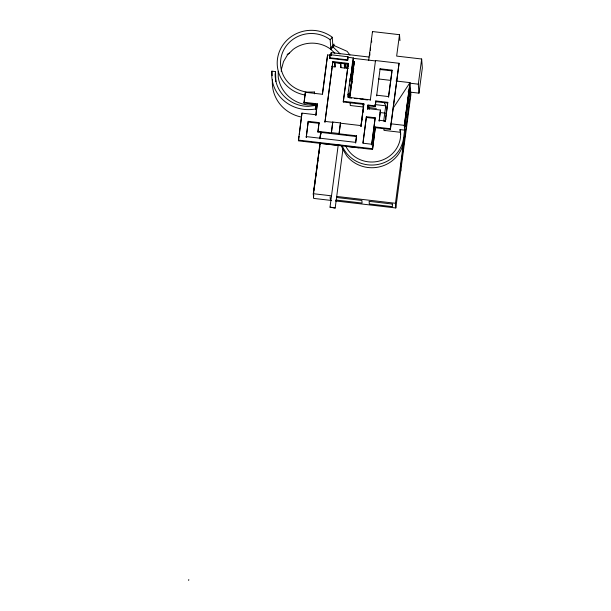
<?xml version="1.0" encoding="UTF-8"?>
<svg xmlns="http://www.w3.org/2000/svg" width="611" height="611" viewBox="0 0 611 611"><rect width="100%" height="100%" fill="white"/><g stroke="black" fill="none" stroke-linecap="round" stroke-linejoin="round"><path stroke-width="0.92" d="M352.455 64.376L352.585 61.497L354.197 61.68L349.721 97.836L351.585 98.058M349.988 81.439L350.24 78.078L351.844 78.261L351.249 86.342M351.157 87.587L351.119 88.129L352.028 81.026M351.027 76.115L352.585 61.497M351.844 83.684L352.119 81.08M352.402 78.475L352.532 77.246M352.28 79.14L354.197 61.68L349.492 94.842L349.721 97.836M320.851 132.136L320.042 138.697L320.92 132.068M320.867 134.305L321.111 132.427M331.139 55.685L331.292 52.638L369.029 57.029M188.669 580.45L188.791 579.541M375.429 127.722L390.414 129.463L390.36 128.73L375.368 126.981L372.534 149.458L298.42 140.828L301.956 113.119L315.856 114.738L315.91 115.479L317.308 103.824L304.034 102.281L305.363 92.292L322.348 94.27L327.58 54.959L330.047 55.25L329.635 58.328L347.651 60.428L348.056 57.342L348.018 56.77L330.009 54.677L329.635 58.328M298.55 139.904L299.039 136.177M299.291 134.321L301.956 113.119M317.361 104.565L304.087 103.022L305.363 92.292M308.227 121.345L306.248 137.338L308.227 121.345L319.026 122.605L317.926 132.068L356.541 136.566L355.671 143.089M315.856 114.738L317.308 103.824M322.532 94.071L327.58 54.959M317.926 132.068L319.026 122.605M319.836 138.773L320.714 132.19M331.59 200.484L313.649 198.399L313.298 193.71L320.004 143.249L338.242 145.372M313.351 194.474L320.065 144.013M313.382 194.894L313.756 192.091M314.008 190.227L315.001 182.75M315.245 180.879L316.246 173.402M316.49 171.538L317.361 164.993M317.613 163.122L317.98 160.319M318.232 158.455L318.606 155.652M318.85 153.781L319.225 150.978M319.477 149.107L319.843 146.304M313.55 197.063L313.794 195.199M332.858 61.581L324.96 122.131L332.858 61.581L348.323 63.384L343.336 102.006L363.851 104.397L360.933 126.317L363.789 103.656L343.283 101.273L348.323 63.384M331.849 66.561L335.072 66.943L334.943 62.215M317.865 131.334L331.376 132.908L332.758 122.032L340.464 122.926L339.074 133.801L356.48 135.825L356.541 136.566M331.376 132.908L332.758 122.032M344.436 63.323L344.573 68.042L340.892 67.615L340.823 63.804M348.255 68.478L345.91 68.203L345.773 63.475M347.651 60.428L348.018 56.77M339.074 133.801L340.464 122.926M341.694 145.449L342.931 149.252L335.179 208.015L330.024 207.16L338.219 145.044M370.266 99.853L348.087 97.271L348.553 93.727M349.614 85.769L349.744 84.807M350.592 78.414L352.272 65.789M352.387 64.896L353.311 57.953L348.056 57.342M350.615 78.819L351.195 73.855M352.883 61.81L353.341 58.335L375.528 60.924M350.034 96.271L350.997 89.038M353.494 70.273L353.738 68.409M356.48 135.825L355.617 142.355L306.195 136.597M368.67 60.413L372.504 31.551L399.495 34.69L399.945 40.654M361.055 126.53L361.422 123.743M361.674 121.887L362.04 119.099M362.292 117.243L362.659 114.463M362.903 112.607L363.278 109.82M363.408 103.87L363.522 107.964L363.224 103.985M366.401 116.732L362.881 143.195L371.664 144.219L375.185 117.755L366.401 116.732L363.064 142.989M368.013 105.764L367.547 109.277L367.959 105.023L375.154 105.863L375.215 106.604L368.013 105.764L367.959 105.023M370.297 100.235L375.498 60.535L399.059 63.284L390.414 129.463M375.154 105.863L375.811 100.945L387.741 102.335L387.794 103.076L375.864 101.686L375.811 100.945M376.636 95.927L380.095 68.768L392.018 70.158L392.079 70.891L380.149 69.509L380.095 68.768M375.215 106.604L375.864 101.686M371.725 144.96L375.185 117.755M372.534 149.458L375.368 126.981M380.477 110.049L379.179 121.001L380.477 110.049L367.494 108.537M383.7 121.131L385.74 105.818L384.204 102.358M387.741 102.335L385.258 120.978L379.118 120.26M392.018 70.158L388.504 96.576L376.575 95.186M385.32 121.711L387.672 104.007M388.565 97.309L391.949 71.838M399.495 34.69L396.654 56.09L421.659 59L422.331 67.981L418.986 93.155L410.684 92.185L400.617 167.857L400.847 170.874M390.36 128.73L399.059 63.284M335.37 200.927L395.813 207.969L395.462 203.28L403.772 140.805L403.573 138.132L404.635 130.128L404.276 125.354L409.966 82.622L396.05 81.003M406.185 113.615L409.622 87.808M408.759 94.56L409.637 87.992M395.813 207.969L410.875 94.758L409.966 82.622L393.339 107.91M418.986 93.155L418.306 84.173L421.659 59M272.216 75.711L271.88 71.174L275.523 71.594L275.141 74.328A33.468 32.093 -4.3 0 0 308.471 106.352L315.849 105.405L316.498 112.455M275.882 81.591L275.523 71.594M348.087 97.271L347.888 94.659L350.24 78.078M384.502 121.352L386.06 118.977M330.788 47.91L333.973 44.045L334.087 45.581L330.902 49.453L330.177 39.814L332.239 37.309L331.75 36.843A33.987 32.582 -4.3 0 0 280.082 49.957A33.987 32.582 -4.3 0 0 305.126 95.011M287.155 54.425L289.362 53.081M316.215 108.666L314.787 109.102A36.897 35.377 -4.3 0 1 271.88 71.174M314.589 93.605L314.413 92.024L307.295 92.093A30.657 29.397 -4.3 0 1 282.809 51.927A30.657 29.397 -4.3 0 1 329.741 39.394L330.177 39.814M316.467 104.817L307.6 104.901A33.987 32.582 -4.3 0 1 278.234 77.131L278.211 71.25M329.596 57.762L347.606 59.855M334.156 62.391L339.976 63.07M332.911 62.322L348.377 64.124M344.711 66.973L346.047 67.126M351.226 74.237L352.83 74.427M378.438 78.949L390.49 80.354M410.004 83.203L418.306 84.173M408.018 91.879L409.798 92.085M347.888 94.659L349.492 94.842M354.38 98.379L357.175 98.707M359.971 99.028L361.834 99.249M364.874 99.601L367.585 99.921M374.91 104.557L385.74 105.818L385.877 107.681M376.353 108.43L368.929 107.567L369.067 109.407M363.644 107.055L350.294 105.497L350.065 102.419M380.149 112.554L385.419 113.165M366.463 117.472L375.246 118.488M391.032 123.812L404.276 125.354M400.587 133.901L400.022 129.585L404.635 130.128M324.907 121.39L332.781 122.307M340.487 123.208L360.88 125.583M400.22 132.266L384.021 130.38L383.884 128.516M308.28 122.085L319.087 123.346M331.353 132.625L339.052 133.519M298.367 140.095L372.481 148.725M339.09 145.143L340.823 145.342M346.788 146.373L358.787 147.77M313.298 193.71L331.529 195.833M336.722 196.444L395.462 203.28M336.653 197.498L361.88 200.439L362.071 203.051L335.92 200.003M334.087 45.581L347.147 51.347L349.935 55.089M332.476 46.489L338.777 52.447A33.987 32.582 -4.3 0 1 339.93 53.959M334.836 53.172L330.467 49.04A30.657 29.397 -4.3 0 0 293.143 49.399L287.506 54.883L283.535 61.574L281.495 69.005A30.657 29.397 -4.3 0 0 281.274 71.556M342.672 149.122L346.865 156.004A31.925 30.611 -4.3 0 0 380.493 166.612A31.925 30.611 -4.3 0 0 403.772 140.805M341.961 146.617L342.435 148.29M400.022 129.585L400.572 132.045A28.763 27.579 -4.3 0 1 378.866 161.167A28.763 27.579 -4.3 0 1 345.513 145.54M315.475 104.16L316.055 109.415M315.49 104.825L315.979 109.201M408.744 94.377L408.927 96.744M407.965 100.273L408.087 103.06M406.109 112.584L406.368 115.983M405.918 114.051L406.17 117.457M375.498 60.535L375.551 61.276M372.504 31.551L372.55 32.131M371.496 39.157L371.717 42.136M370.358 47.704L370.549 50.255M369.701 52.622L369.899 55.173M369.204 106.933L369.342 108.766M363.789 103.656L363.851 104.397M363.041 99.013L363.071 99.394M362.735 98.974L362.766 99.356M363.102 103.839L363.339 107.017M353.311 57.953L353.372 58.694M347.911 63.911L348.117 66.645M345.566 63.636L345.91 68.203M344.23 63.475L344.573 68.042M340.548 63.048L340.892 67.615M343.283 101.273L343.336 102.006M334.729 62.375L335.072 66.943M332.239 37.309L332.964 46.948M330.009 54.677L330.047 55.25M335.179 208.015L330.024 207.16M330.116 196.742L330.314 199.354M320.004 143.249L320.095 144.433M315.849 105.405L316.131 109.193M314.413 92.024L314.55 93.827M304.034 102.281L304.087 103.022M403.573 138.132A31.925 30.611 -4.3 0 1 376.2 164.756A31.925 30.611 -4.3 0 1 342.473 146.449M301.444 117.06A36.897 35.377 -4.3 0 1 272.491 79.346M331.292 52.638L330.925 55.471L331.292 52.638M409.546 86.77L404.642 123.643L404.894 127.042L409.798 90.176L409.546 86.77M392.277 204.036L369.128 201.34L369.319 203.944L392.476 206.64L392.277 204.036"/></g></svg>
